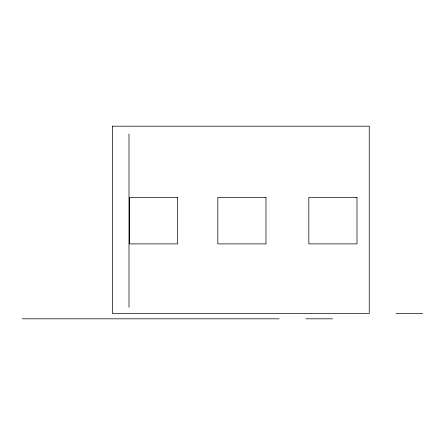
<?xml version="1.0" encoding="UTF-8"?>
<svg xmlns="http://www.w3.org/2000/svg" width="445" height="445" viewBox="0 0 445 445"><rect width="100%" height="100%" fill="white"/><g stroke="black" fill="none" stroke-linecap="round" stroke-linejoin="round"><path stroke-width="0.67" d="M395.994 313.464L422.75 313.464M22.25 318.815L279.087 318.815M305.843 318.815L332.593 318.815M128.994 133.995L128.994 307.25M112.407 126.185L112.407 313.464L369.244 313.464L369.244 126.185L112.407 126.185M177.583 197.352L129.428 197.352L129.428 243.893L177.583 243.893L177.583 197.352M265.977 197.352L217.816 197.352L217.816 243.893L265.977 243.893L265.977 197.352M356.99 197.352L308.836 197.352L308.836 243.893L356.99 243.893L356.99 197.352"/></g></svg>
